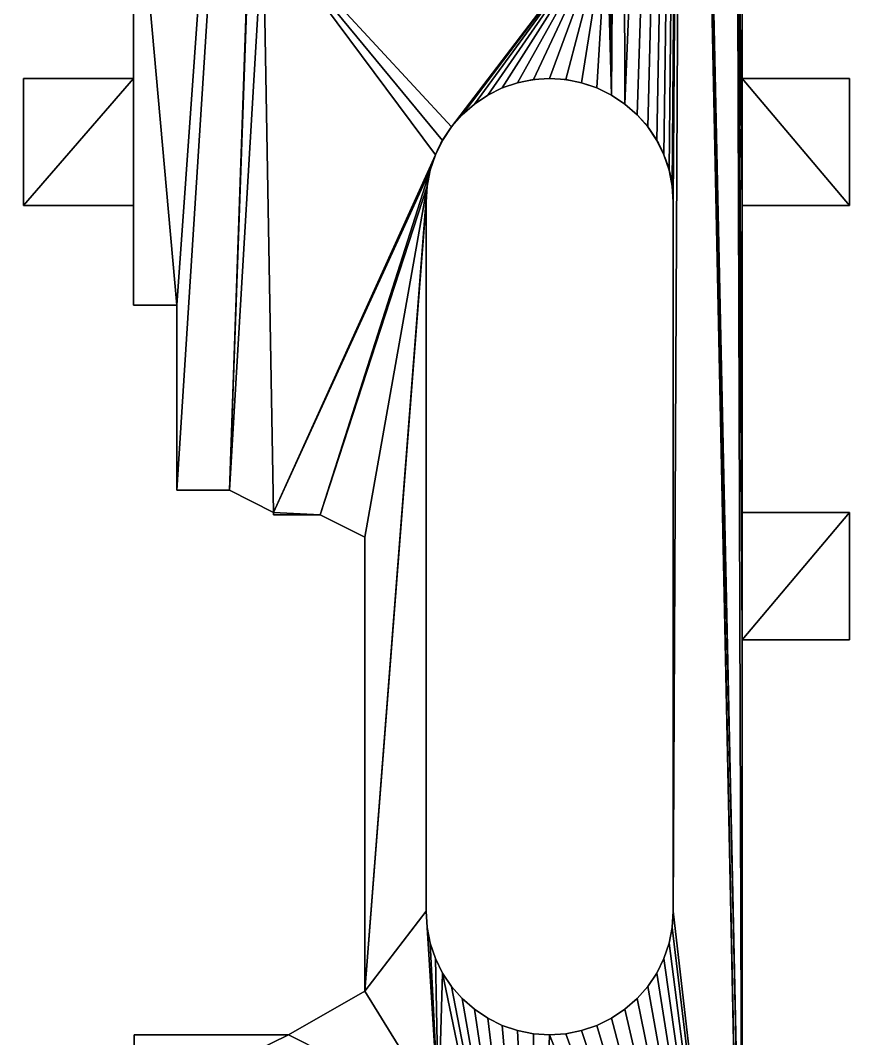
# Model space of a CAD drawing. Extents: x -27 to 98, y -13 to 272.
# Drawn here: x -27.4 to 49.7, y 35.1 to 129.8 of the extents above; entities that cross this region are included whole.
import ezdxf

# ---------------------------------------------------------------- set-up
doc = ezdxf.new("R2010")
doc.units = 0
doc.layers.get('0').update_dxf_attribs({"color": 13, "linetype": 'CONTINUOUS'})

# ---------------------------------------------------------------- blocks, each defined once
blk = doc.blocks.new('GROUP_8')
for p, q in [((10.51, 158.204, 0.004), (10.51, 134.258, 0.004)), ((10.51, 158.204, 7.484), (10.51, 134.258, 7.484)), ((67.15, 158.204, 0.004), (67.15, 134.258, 0.004)), ((67.15, 158.204, 7.484), (67.15, 134.258, 7.484)), ((0.292, 134.258, 0.004), (0.292, 122.449, 0.004)), ((0.292, 134.258, 0.004), (10.51, 134.258, 0.004)), ((0.292, 134.258, 0.004), (0.292, 134.258, 7.484)), ((0.292, 134.258, 7.484), (10.51, 134.258, 7.484)), ((0.292, 134.258, 7.484), (0.292, 122.449, 7.484)), ((10.51, 134.258, 0.004), (10.51, 134.258, 7.484)), ((46.256, 133.866, 0.004), (46.256, 133.866, 7.484)), ((47.731, 134.159, 0.004), (47.731, 134.159, 7.484)), ((49.232, 134.258, 0.004), (49.232, 134.258, 7.484)), ((50.733, 134.159, 0.004), (50.733, 134.159, 7.484)), ((52.208, 133.866, 0.004), (52.208, 133.866, 7.484)), ((67.15, 134.258, 0.004), (77.136, 134.258, 0.004)), ((67.15, 134.258, 0.004), (67.15, 134.258, 7.484)), ((67.15, 134.258, 7.484), (77.136, 134.258, 7.484)), ((77.136, 134.258, 0.004), (77.136, 122.449, 0.004)), ((77.136, 134.258, 0.004), (77.136, 134.258, 7.484)), ((77.136, 134.258, 7.484), (77.136, 122.449, 7.484)), ((43.482, 132.717, 0.004), (43.482, 132.717, 7.484)), ((44.831, 133.382, 0.004), (44.831, 133.382, 7.484)), ((53.633, 133.382, 0.004), (53.633, 133.382, 7.484)), ((54.982, 132.717, 0.004), (54.982, 132.717, 7.484)), ((42.231, 131.881, 0.004), (42.231, 131.881, 7.484)), ((56.233, 131.881, 0.004), (56.233, 131.881, 7.484)), ((41.1, 130.89, 0.004), (41.1, 130.89, 7.484)), ((57.364, 130.89, 0.004), (57.364, 130.89, 7.484)), ((40.108, 129.759, 0.004), (40.108, 129.759, 7.484)), ((58.356, 129.759, 0.004), (58.356, 129.759, 7.484)), ((39.273, 128.508, 0.004), (39.273, 128.508, 7.484)), ((59.191, 128.508, 0.004), (59.191, 128.508, 7.484)), ((38.607, 127.159, 0.004), (38.607, 127.159, 7.484)), ((59.857, 127.159, 0.004), (59.857, 127.159, 7.484)), ((38.124, 125.734, 0.004), (38.124, 125.734, 7.484)), ((60.34, 125.734, 0.004), (60.34, 125.734, 7.484)), ((37.83, 124.259, 0.004), (37.83, 124.259, 7.484)), ((60.634, 124.259, 0.004), (60.634, 124.259, 7.484)), ((0.292, 122.449, 0.004), (10.51, 122.449, 0.004)), ((0.292, 122.449, 0.004), (0.292, 122.449, 7.484)), ((0.292, 122.449, 7.484), (10.51, 122.449, 7.484)), ((10.51, 122.449, 0.004), (10.51, 113.172, 0.004)), ((10.51, 122.449, 0.004), (10.51, 122.449, 7.484)), ((10.51, 122.449, 7.484), (10.51, 113.172, 7.484)), ((37.732, 122.758, 0.004), (37.732, 56.812, 0.004)), ((37.732, 122.758, 0.004), (37.732, 122.758, 7.484)), ((37.732, 122.758, 7.484), (37.732, 56.812, 7.484)), ((60.732, 56.812, 0.004), (60.732, 122.758, 0.004)), ((60.732, 122.758, 0.004), (60.732, 122.758, 7.484)), ((60.732, 56.812, 7.484), (60.732, 122.758, 7.484)), ((77.136, 122.449, 0.004), (67.15, 122.449, 0.004)), ((67.15, 122.449, 0.004), (67.15, 93.907, 0.004)), ((67.15, 122.449, 0.004), (67.15, 122.449, 7.484)), ((67.15, 122.449, 7.484), (67.15, 93.907, 7.484)), ((77.136, 122.449, 7.484), (67.15, 122.449, 7.484)), ((77.136, 122.449, 0.004), (77.136, 122.449, 7.484)), ((14.565, 113.172, 0.004), (10.51, 113.172, 0.004)), ((10.51, 113.172, 0.004), (10.51, 113.172, 7.484)), ((14.565, 113.172, 7.484), (10.51, 113.172, 7.484)), ((14.565, 95.964, 0.004), (14.565, 113.172, 0.004)), ((14.565, 113.172, 0.004), (14.565, 113.172, 7.484)), ((14.565, 95.964, 7.484), (14.565, 113.172, 7.484)), ((19.442, 95.964, 0.004), (14.565, 95.964, 0.004)), ((14.565, 95.964, 0.004), (14.565, 95.964, 7.484)), ((19.442, 95.964, 7.484), (14.565, 95.964, 7.484)), ((23.552, 93.909, 0.004), (19.442, 95.964, 0.004)), ((19.442, 95.964, 0.004), (19.442, 95.964, 7.484)), ((23.552, 93.909, 7.484), (19.442, 95.964, 7.484)), ((23.552, 93.686, 0.004), (23.552, 93.909, 0.004)), ((23.552, 93.909, 0.004), (23.552, 93.909, 7.484)), ((23.552, 93.686, 7.484), (23.552, 93.909, 7.484)), ((67.15, 93.907, 0.004), (77.136, 93.907, 0.004)), ((67.15, 93.907, 0.004), (67.15, 93.907, 7.484)), ((67.15, 93.907, 7.484), (77.136, 93.907, 7.484)), ((77.136, 93.907, 0.004), (77.136, 82.056, 0.004)), ((77.136, 93.907, 0.004), (77.136, 93.907, 7.484)), ((77.136, 93.907, 7.484), (77.136, 82.056, 7.484)), ((27.899, 93.686, 0.004), (23.552, 93.686, 0.004)), ((23.552, 93.686, 0.004), (23.552, 93.686, 7.484)), ((27.899, 93.686, 7.484), (23.552, 93.686, 7.484)), ((32.052, 91.609, 0.004), (27.899, 93.686, 0.004)), ((27.899, 93.686, 0.004), (27.899, 93.686, 7.484)), ((32.052, 91.609, 7.484), (27.899, 93.686, 7.484)), ((32.052, 49.369, 0.004), (32.052, 91.609, 0.004)), ((32.052, 91.609, 0.004), (32.052, 91.609, 7.484)), ((32.052, 49.369, 7.484), (32.052, 91.609, 7.484)), ((77.136, 82.056, 0.004), (67.15, 82.056, 0.004)), ((67.15, 82.056, 0.004), (67.15, 18.132, 0.004)), ((67.15, 82.056, 0.004), (67.15, 82.056, 7.484)), ((67.15, 82.056, 7.484), (67.15, 18.132, 7.484)), ((77.136, 82.056, 7.484), (67.15, 82.056, 7.484)), ((77.136, 82.056, 0.004), (77.136, 82.056, 7.484)), ((37.732, 56.812, 0.004), (37.732, 56.812, 7.484)), ((60.732, 56.812, 0.004), (60.732, 56.812, 7.484)), ((37.83, 55.311, 0.004), (37.83, 55.311, 7.484)), ((60.634, 55.311, 0.004), (60.634, 55.311, 7.484)), ((38.124, 53.835, 0.004), (38.124, 53.835, 7.484)), ((60.34, 53.835, 0.004), (60.34, 53.835, 7.484)), ((38.607, 52.411, 0.004), (38.607, 52.411, 7.484)), ((59.857, 52.411, 0.004), (59.857, 52.411, 7.484)), ((39.273, 51.062, 0.004), (39.273, 51.062, 7.484)), ((59.191, 51.062, 0.004), (59.191, 51.062, 7.484)), ((24.952, 45.312, 0.004), (32.052, 49.369, 0.004)), ((24.952, 45.312, 7.484), (32.052, 49.369, 7.484)), ((32.052, 49.369, 0.004), (32.052, 49.369, 7.484)), ((40.108, 49.811, 0.004), (40.108, 49.811, 7.484)), ((58.356, 49.811, 0.004), (58.356, 49.811, 7.484)), ((41.1, 48.68, 0.004), (41.1, 48.68, 7.484)), ((57.364, 48.68, 0.004), (57.364, 48.68, 7.484)), ((42.231, 47.688, 0.004), (42.231, 47.688, 7.484)), ((56.233, 47.688, 0.004), (56.233, 47.688, 7.484)), ((43.482, 46.853, 0.004), (43.482, 46.853, 7.484)), ((54.982, 46.853, 0.004), (54.982, 46.853, 7.484)), ((44.831, 46.187, 0.004), (44.831, 46.187, 7.484)), ((46.256, 45.704, 0.004), (46.256, 45.704, 7.484)), ((52.208, 45.704, 0.004), (52.208, 45.704, 7.484)), ((53.633, 46.187, 0.004), (53.633, 46.187, 7.484)), ((10.57, 38.291, 0.004), (10.57, 45.312, 0.004)), ((10.57, 45.312, 0.004), (24.952, 45.312, 0.004)), ((10.57, 45.312, 0.004), (10.57, 45.312, 7.484)), ((10.57, 45.312, 7.484), (24.952, 45.312, 7.484)), ((10.57, 38.291, 7.484), (10.57, 45.312, 7.484)), ((24.952, 45.312, 0.004), (24.952, 45.312, 7.484)), ((47.731, 45.41, 0.004), (47.731, 45.41, 7.484)), ((49.232, 45.312, 0.004), (49.232, 45.312, 7.484)), ((50.733, 45.41, 0.004), (50.733, 45.41, 7.484))]:
    blk.add_line(p, q)
for points in [[(37.732, 122.758, 7.484), (37.83, 124.259, 7.484), (38.124, 125.734, 7.484), (38.607, 127.159, 7.484), (39.273, 128.508, 7.484), (40.108, 129.759, 7.484), (41.1, 130.89, 7.484), (42.231, 131.881, 7.484), (43.482, 132.717, 7.484), (44.831, 133.382, 7.484), (46.256, 133.866, 7.484), (47.731, 134.159, 7.484), (49.232, 134.258, 7.484), (50.733, 134.159, 7.484), (52.208, 133.866, 7.484), (53.633, 133.382, 7.484), (54.982, 132.717, 7.484), (56.233, 131.881, 7.484), (57.364, 130.89, 7.484), (58.356, 129.759, 7.484), (59.191, 128.508, 7.484), (59.857, 127.159, 7.484), (60.34, 125.734, 7.484), (60.634, 124.259, 7.484), (60.732, 122.758, 7.484)], [(37.732, 56.812, 0.004), (37.83, 55.311, 0.004), (38.124, 53.835, 0.004), (38.607, 52.411, 0.004), (39.273, 51.062, 0.004), (40.108, 49.811, 0.004), (41.1, 48.68, 0.004), (42.231, 47.688, 0.004), (43.482, 46.853, 0.004), (44.831, 46.187, 0.004), (46.256, 45.704, 0.004), (47.731, 45.41, 0.004), (49.232, 45.312, 0.004), (50.733, 45.41, 0.004), (52.208, 45.704, 0.004), (53.633, 46.187, 0.004), (54.982, 46.853, 0.004), (56.233, 47.688, 0.004), (57.364, 48.68, 0.004), (58.356, 49.811, 0.004), (59.191, 51.062, 0.004), (59.857, 52.411, 0.004), (60.34, 53.835, 0.004), (60.634, 55.311, 0.004), (60.732, 56.812, 0.004)], [(37.732, 56.812, 7.484), (37.83, 55.311, 7.484), (38.124, 53.835, 7.484), (38.607, 52.411, 7.484), (39.273, 51.062, 7.484), (40.108, 49.811, 7.484), (41.1, 48.68, 7.484), (42.231, 47.688, 7.484), (43.482, 46.853, 7.484), (44.831, 46.187, 7.484), (46.256, 45.704, 7.484), (47.731, 45.41, 7.484), (49.232, 45.312, 7.484), (50.733, 45.41, 7.484), (52.208, 45.704, 7.484), (53.633, 46.187, 7.484), (54.982, 46.853, 7.484), (56.233, 47.688, 7.484), (57.364, 48.68, 7.484), (58.356, 49.811, 7.484), (59.191, 51.062, 7.484), (59.857, 52.411, 7.484), (60.34, 53.835, 7.484), (60.634, 55.311, 7.484), (60.732, 56.812, 7.484)]]:
    blk.add_polyline3d(points)
at = {"extrusion": (-1.01627e-08, 6.53132e-08, -1)}
blk.add_arc((-49.232, 122.758, -0.004), 11.5, 0, 180, dxfattribs=at)
mesh = blk.add_polyface()
corners = [(54.982, 132.717, 0.004), (55.93, 264.472, 0.004), (56.233, 131.881, 0.004), (55.93, 268.472, 0.004), (61.73, 264.472, 0.004), (57.364, 130.89, 0.004), (58.356, 129.759, 0.004), (59.191, 128.508, 0.004), (59.857, 127.159, 0.004), (60.34, 125.734, 0.004), (60.634, 124.259, 0.004), (60.732, 122.758, 0.004), (60.732, 56.812, 0.004), (77.136, 93.907, 0.004), (67.15, 82.056, 0.004), (67.15, 93.907, 0.004), (77.136, 82.056, 0.004), (77.136, 18.132, 0.004), (67.265, 6.416, 0.004), (67.15, 18.132, 0.004), (77.136, 6.416, 0.004), (48.028, 8.814, 0.004), (45.566, 0, 0.004), (45.566, 4.544, 0.004), (67.265, 0.122, 0.004), (49.232, 45.312, 0.004), (50.733, 45.41, 0.004), (52.208, 45.704, 0.004), (53.633, 46.187, 0.004), (54.982, 46.853, 0.004), (56.233, 47.688, 0.004), (57.364, 48.68, 0.004), (58.356, 49.811, 0.004), (59.191, 51.062, 0.004), (59.857, 52.411, 0.004), (60.34, 53.835, 0.004), (60.634, 55.311, 0.004), (66.636, 170.037, 0.004), (66.616, 194.116, 0.005), (67.15, 122.449, 0.004), (27.899, 93.686, 0.004), (23.552, 93.686, 0.004), (23.552, 93.909, 0.004), (41.88, 263.447, 0.001), (25.26, 263.375, 0.004), (41.88, 268.472, 0), (10.57, 18.131, 0.004), (0.546, 6.415, 0.004), (0.546, 18.131, 0.004), (10.57, 6.415, 0.004), (10.51, 134.258, 0.004), (0.292, 122.449, 0.004), (0.292, 134.258, 0.004), (10.51, 122.449, 0.004), (10.51, 158.204, 0.004), (10.51, 113.172, 0.004), (14.565, 113.172, 0.004), (9.996, 170.037, 0.004), (0.292, 158.204, 0.004), (0.292, 170.037, 0.004), (9.988, 206.011, 0.004), (0, 194.091, 0.004), (0, 206.011, 0.004), (9.988, 194.091, 0.004), (9.988, 237.183, 0.004), (0, 225.347, 0.004), (0, 237.183, 0.004), (9.988, 225.347, 0.004), (9.988, 272.935, 0.004), (0, 261.127, 0.004), (0, 272.935, 0.004), (9.988, 261.127, 0.004), (24.952, 45.312, 0.004), (10.57, 38.291, 0.004), (10.57, 45.312, 0.004), (38.884, 38.291, 0.004), (32.052, 49.369, 0.004), (37.732, 56.812, 0.004), (37.83, 55.311, 0.004), (38.124, 53.835, 0.004), (38.607, 52.411, 0.004), (39.273, 51.062, 0.004), (38.884, 31.285, 0.004), (10.57, 31.285, 0.004), (10.57, 0.122, 0.004), (30.068, 8.814, 0.004), (40.108, 49.811, 0.004), (41.1, 48.68, 0.004), (42.231, 47.688, 0.004), (43.482, 46.853, 0.004), (44.831, 46.187, 0.004), (46.256, 45.704, 0.004), (47.731, 45.41, 0.004), (22.594, 148.709, 0.004), (19.442, 95.964, 0.004), (38.607, 127.159, 0.004), (39.273, 128.508, 0.004), (40.108, 129.759, 0.004), (54.536, 148.709, 0.004), (38.124, 125.734, 0.004), (37.83, 124.259, 0.004), (32.052, 91.609, 0.004), (37.732, 122.758, 0.004), (41.1, 130.89, 0.004), (42.231, 131.881, 0.004), (43.482, 132.717, 0.004), (44.831, 133.382, 0.004), (46.256, 133.866, 0.004), (47.731, 134.159, 0.004), (49.232, 134.258, 0.004), (50.733, 134.159, 0.004), (52.208, 133.866, 0.004), (53.633, 133.382, 0.004), (54.544, 185.199, 0.005), (22.601, 185.187, 0.004), (25.27, 228.189, 0.004), (38.157, 210.551, 0.004), (37.543, 213.646, 0.003), (39.921, 207.911, 0.004), (42.561, 206.147, 0.004), (45.66, 205.543, 0.004), (48.776, 206.159, 0.004), (51.404, 207.92, 0.004), (53.155, 210.56, 0.004), (53.764, 213.658, 0.004), (38.164, 216.757, 0.004), (50.158, 235.429, 0.004), (39.923, 219.389, 0.004), (42.558, 221.141, 0.004), (45.654, 221.766, 0.003), (48.759, 221.148, 0.003), (51.399, 219.384, 0.003), (50.18, 263.483), (76.624, 272.935, 0.004), (66.628, 261.127, 0.004), (66.628, 272.935, 0.004), (76.624, 261.127, 0.004), (66.628, 282.263, 0.004), (9.988, 282.263, 0.004), (14.565, 95.964, 0.004), (47.68, 268.472, 0), (47.68, 263.472, 0), (53.158, 216.756, 0.003), (61.73, 268.472, 0.004), (66.628, 215.623, 0.004), (66.628, 225.335, 0.004), (76.624, 215.623, 0.004), (76.624, 225.335, 0.004), (67.15, 158.204, 0.004), (77.136, 170.037, 0.004), (77.136, 158.204, 0.004), (67.15, 134.258, 0.004), (77.136, 122.449, 0.004), (77.136, 134.258, 0.004), (66.628, 205.971, 0.005), (76.624, 194.099, 0.005), (76.624, 205.971, 0.005), (32.965, 0, 0.004), (32.965, 4.544, 0.004)]
mesh.append_faces([[corners[k] for k in face] for face in [(14, 13, 16), (18, 17, 20), (21, 22, 23), (46, 47, 48), (50, 51, 52), (57, 58, 59), (60, 61, 62), (64, 65, 66), (68, 69, 70), (72, 73, 74), (82, 46, 83), (134, 133, 136), (137, 68, 138), (146, 145, 147), (148, 149, 150), (152, 151, 153), (155, 154, 156), (157, 85, 158)]], dxfattribs={"vtx0": -1})
mesh.append_faces([[corners[k] for k in face] for face in [(0, 1, 2), (1, 0, 3), (2, 4, 5), (5, 4, 6), (6, 4, 7), (7, 4, 8), (8, 4, 9), (9, 4, 10), (10, 4, 11), (11, 4, 12), (13, 14, 15), (17, 18, 19), (22, 21, 24), (37, 4, 38), (19, 37, 14), (15, 37, 39), (24, 19, 18), (47, 46, 49), (51, 50, 53), (53, 54, 55), (55, 54, 56), (58, 57, 54), (61, 60, 63), (63, 60, 57), (65, 64, 67), (69, 68, 71), (73, 72, 75), (49, 82, 84), (85, 82, 21), (95, 93, 96), (96, 93, 97), (40, 100, 101), (101, 100, 76), (97, 98, 103), (103, 98, 104), (104, 98, 105), (105, 98, 106), (106, 98, 107), (107, 98, 108), (108, 98, 109), (109, 98, 110), (110, 98, 111), (111, 98, 112), (112, 98, 0), (114, 115, 113), (115, 114, 44), (116, 115, 117), (125, 126, 127), (127, 126, 128), (128, 126, 129), (129, 126, 130), (130, 126, 131), (133, 134, 135), (71, 44, 64), (67, 44, 60), (56, 44, 139), (139, 44, 94), (45, 137, 140), (140, 137, 141), (141, 137, 132), (131, 3, 142), (142, 3, 124), (3, 137, 143), (143, 137, 4), (144, 145, 146), (145, 135, 134), (39, 151, 152), (151, 39, 148), (38, 154, 155), (154, 38, 144)]], dxfattribs={"vtx0": -1, "vtx1": -1})
mesh.append_faces([[corners[k] for k in face] for face in [(24, 21, 25), (24, 12, 4), (24, 4, 19), (19, 4, 37), (14, 37, 15), (75, 76, 77), (46, 82, 49), (84, 82, 85), (21, 75, 81), (42, 93, 95), (42, 99, 40), (113, 115, 116), (68, 137, 71), (71, 137, 44), (64, 44, 67), (60, 44, 57), (57, 44, 54), (54, 44, 56), (94, 44, 114), (44, 137, 45), (132, 137, 3), (132, 3, 131), (124, 3, 113), (113, 3, 0), (4, 137, 38), (38, 137, 144), (144, 137, 145), (37, 148, 39)]], dxfattribs={"vtx0": -1, "vtx1": -1, "vtx2": -1})
mesh.append_faces([[corners[k] for k in face] for face in [(2, 1, 4), (24, 25, 26), (24, 26, 27), (24, 27, 28), (24, 28, 29), (24, 29, 30), (24, 30, 31), (24, 31, 32), (24, 32, 33), (24, 33, 34), (24, 34, 35), (24, 35, 36), (24, 36, 12), (53, 50, 54), (75, 72, 76), (75, 77, 78), (75, 78, 79), (75, 79, 80), (75, 80, 81), (21, 82, 75), (21, 81, 86), (21, 86, 87), (21, 87, 88), (21, 88, 89), (21, 89, 90), (21, 90, 91), (21, 91, 92), (21, 92, 25), (93, 42, 94), (97, 93, 98), (42, 95, 99), (40, 99, 100), (76, 100, 102), (76, 102, 77), (0, 98, 113), (113, 116, 118), (113, 118, 119), (113, 119, 120), (113, 120, 121), (113, 121, 122), (113, 122, 123), (113, 123, 124), (115, 125, 117), (125, 115, 126), (131, 126, 132), (94, 114, 93), (145, 137, 135), (148, 37, 149), (85, 157, 84)]], dxfattribs={"vtx0": -1, "vtx2": -1})
mesh.append_faces([[corners[k] for k in face] for face in [(43, 44, 45)]], dxfattribs={"vtx1": -1})
mesh.append_faces([[corners[k] for k in face] for face in [(40, 41, 42)]], dxfattribs={"vtx2": -1})
mesh = blk.add_polyface()
corners = [(41.88, 263.447, 7.481), (41.88, 268.472, 7.48), (25.26, 263.375, 7.484), (50.18, 263.483, 7.48), (47.68, 268.472, 7.48), (47.68, 263.472, 7.48), (25.27, 228.189, 7.484), (38.164, 216.757, 7.484), (50.158, 235.429, 7.484), (37.543, 213.646, 7.483), (39.923, 219.389, 7.484), (42.558, 221.141, 7.484), (45.654, 221.766, 7.483), (48.759, 221.148, 7.483), (51.399, 219.384, 7.483), (22.601, 185.187, 7.484), (54.544, 185.199, 7.485), (38.157, 210.551, 7.484), (39.921, 207.911, 7.484), (42.561, 206.147, 7.484), (45.66, 205.543, 7.484), (48.776, 206.159, 7.484), (51.404, 207.92, 7.484), (53.155, 210.56, 7.484), (53.764, 213.658, 7.484), (23.552, 93.909, 7.484), (22.594, 148.709, 7.484), (19.442, 95.964, 7.484), (38.607, 127.159, 7.484), (39.273, 128.508, 7.484), (40.108, 129.759, 7.484), (54.536, 148.709, 7.484), (38.124, 125.734, 7.484), (27.899, 93.686, 7.484), (37.83, 124.259, 7.484), (32.052, 91.609, 7.484), (32.052, 49.369, 7.484), (37.732, 122.758, 7.484), (37.732, 56.812, 7.484), (41.1, 130.89, 7.484), (42.231, 131.881, 7.484), (43.482, 132.717, 7.484), (44.831, 133.382, 7.484), (46.256, 133.866, 7.484), (47.731, 134.159, 7.484), (49.232, 134.258, 7.484), (50.733, 134.159, 7.484), (52.208, 133.866, 7.484), (53.633, 133.382, 7.484), (54.982, 132.717, 7.484), (67.265, 0.122, 7.484), (45.566, 4.544, 7.484), (45.566, 0, 7.484), (48.028, 8.814, 7.484), (49.232, 45.312, 7.484), (50.733, 45.41, 7.484), (52.208, 45.704, 7.484), (53.633, 46.187, 7.484), (54.982, 46.853, 7.484), (56.233, 47.688, 7.484), (57.364, 48.68, 7.484), (58.356, 49.811, 7.484), (59.191, 51.062, 7.484), (59.857, 52.411, 7.484), (60.34, 53.835, 7.484), (60.634, 55.311, 7.484), (60.732, 56.812, 7.484), (61.73, 264.472, 7.48), (61.73, 268.472, 7.48), (67.15, 18.132, 7.484), (66.636, 170.037, 7.484), (66.616, 194.116, 7.485), (67.15, 82.056, 7.484), (67.15, 93.907, 7.484), (67.15, 122.449, 7.484), (67.265, 6.416, 7.484), (77.136, 18.132, 7.484), (77.136, 6.416, 7.484), (77.136, 93.907, 7.484), (77.136, 82.056, 7.484), (77.136, 122.449, 7.484), (67.15, 134.258, 7.484), (77.136, 134.258, 7.484), (67.15, 158.204, 7.484), (77.136, 170.037, 7.484), (77.136, 158.204, 7.484), (76.624, 194.099, 7.485), (66.628, 205.971, 7.485), (76.624, 205.971, 7.485), (76.624, 215.623, 7.484), (66.628, 225.335, 7.484), (66.628, 215.623, 7.484), (76.624, 225.335, 7.484), (76.624, 261.127, 7.484), (66.628, 272.935, 7.484), (66.628, 261.127, 7.484), (76.624, 272.935, 7.484), (9.988, 194.091, 7.484), (0, 206.011, 7.484), (0, 194.091, 7.484), (9.988, 206.011, 7.484), (9.996, 170.037, 7.484), (9.988, 225.347, 7.484), (9.988, 237.183, 7.484), (9.988, 261.127, 7.484), (9.988, 272.935, 7.484), (9.988, 282.263, 7.484), (66.628, 282.263, 7.484), (10.51, 158.204, 7.484), (14.565, 113.172, 7.484), (14.565, 95.964, 7.484), (55.93, 268.472, 7.48), (53.158, 216.756, 7.483), (55.93, 264.472, 7.48), (56.233, 131.881, 7.484), (57.364, 130.89, 7.484), (58.356, 129.759, 7.484), (59.191, 128.508, 7.484), (59.857, 127.159, 7.484), (60.34, 125.734, 7.484), (60.634, 124.259, 7.484), (60.732, 122.758, 7.484), (10.57, 18.131, 7.484), (38.884, 31.286, 7.484), (10.57, 31.286, 7.484), (10.57, 6.416, 7.484), (10.57, 0.122, 7.484), (30.068, 8.814, 7.484), (38.884, 38.291, 7.484), (39.273, 51.062, 7.484), (40.108, 49.811, 7.484), (41.1, 48.68, 7.484), (42.231, 47.688, 7.484), (43.482, 46.853, 7.484), (44.831, 46.187, 7.484), (46.256, 45.704, 7.484), (47.731, 45.41, 7.484), (10.57, 38.291, 7.484), (24.952, 45.312, 7.484), (10.57, 45.312, 7.484), (37.83, 55.311, 7.484), (38.124, 53.835, 7.484), (38.607, 52.411, 7.484), (0.292, 158.204, 7.484), (0.292, 170.037, 7.484), (0.292, 122.449, 7.484), (10.51, 134.258, 7.484), (0.292, 134.258, 7.484), (10.51, 122.449, 7.484), (10.51, 113.172, 7.484), (0.546, 6.416, 7.484), (0.546, 18.131, 7.484), (23.552, 93.686, 7.484), (32.965, 0, 7.484), (32.965, 4.544, 7.484), (0, 272.935, 7.484), (0, 261.127, 7.484), (0, 237.183, 7.484), (0, 225.347, 7.484)]
mesh.append_faces([[corners[k] for k in face] for face in [(3, 4, 5), (50, 51, 52), (76, 75, 77), (78, 72, 79), (81, 80, 82), (84, 83, 85), (87, 86, 88), (90, 89, 92), (94, 93, 96), (97, 98, 99), (122, 123, 124), (137, 138, 139), (143, 101, 144), (145, 146, 147), (150, 122, 151), (33, 25, 152), (127, 153, 154), (104, 155, 156), (102, 157, 158)]], dxfattribs={"vtx0": -1})
mesh.append_faces([[corners[k] for k in face] for face in [(6, 7, 8), (7, 6, 9), (8, 14, 3), (17, 16, 18), (18, 16, 19), (19, 16, 20), (20, 16, 21), (21, 16, 22), (22, 16, 23), (23, 16, 24), (25, 26, 27), (26, 30, 31), (28, 25, 32), (32, 33, 34), (34, 36, 37), (37, 36, 38), (31, 49, 16), (51, 50, 53), (54, 50, 55), (55, 50, 56), (56, 50, 57), (57, 50, 58), (58, 50, 59), (59, 50, 60), (60, 50, 61), (61, 50, 62), (62, 50, 63), (63, 50, 64), (64, 50, 65), (65, 50, 66), (67, 50, 68), (80, 81, 74), (70, 83, 84), (83, 74, 81), (86, 87, 71), (89, 90, 91), (93, 94, 95), (98, 97, 100), (100, 101, 102), (103, 101, 104), (105, 101, 106), (106, 2, 107), (15, 27, 26), (111, 49, 113), (91, 71, 87), (107, 95, 94), (114, 113, 49), (113, 114, 67), (123, 53, 128), (129, 53, 130), (130, 53, 131), (131, 53, 132), (132, 53, 133), (133, 53, 134), (134, 53, 135), (135, 53, 136), (136, 53, 54), (138, 128, 36), (38, 128, 140), (140, 128, 141), (141, 128, 142), (142, 128, 129), (146, 149, 108), (153, 127, 126), (155, 104, 105), (157, 102, 103)]], dxfattribs={"vtx0": -1, "vtx1": -1})
mesh.append_faces([[corners[k] for k in face] for face in [(6, 16, 17), (26, 25, 28), (32, 25, 33), (53, 50, 54), (66, 50, 67), (68, 50, 69), (68, 69, 70), (70, 72, 73), (83, 70, 74), (102, 101, 103), (104, 101, 105), (106, 101, 2), (2, 101, 108), (2, 108, 109), (2, 27, 15), (107, 2, 1), (107, 4, 3), (107, 3, 111), (111, 3, 14), (111, 24, 16), (111, 16, 49), (107, 68, 71), (107, 71, 91), (107, 91, 90), (123, 122, 125), (123, 126, 127), (128, 53, 129), (36, 128, 38)]], dxfattribs={"vtx0": -1, "vtx1": -1, "vtx2": -1})
mesh.append_faces([[corners[k] for k in face] for face in [(8, 7, 10), (8, 10, 11), (8, 11, 12), (8, 12, 13), (8, 13, 14), (15, 6, 2), (6, 15, 16), (6, 17, 9), (26, 28, 29), (26, 29, 30), (34, 33, 35), (34, 35, 36), (31, 30, 39), (31, 39, 40), (31, 40, 41), (31, 41, 42), (31, 42, 43), (31, 43, 44), (31, 44, 45), (31, 45, 46), (31, 46, 47), (31, 47, 48), (31, 48, 49), (68, 70, 71), (70, 69, 72), (70, 73, 74), (69, 50, 75), (75, 76, 69), (72, 78, 73), (100, 97, 101), (2, 109, 110), (2, 110, 27), (107, 1, 4), (111, 14, 112), (111, 112, 24), (107, 111, 68), (107, 90, 95), (67, 114, 115), (67, 115, 116), (67, 116, 117), (67, 117, 118), (67, 118, 119), (67, 119, 120), (67, 120, 121), (67, 121, 66), (123, 125, 126), (123, 127, 53), (138, 137, 128), (101, 143, 108), (146, 145, 148), (146, 148, 149), (108, 149, 109), (122, 150, 125)]], dxfattribs={"vtx0": -1, "vtx2": -1})
mesh.append_faces([[corners[k] for k in face] for face in [(0, 1, 2)]], dxfattribs={"vtx1": -1})
mesh = blk.add_polyface()
corners = [(10.51, 134.258, 7.484), (10.51, 158.204, 0.004), (10.51, 134.258, 0.004), (10.51, 158.204, 7.484)]
mesh.append_faces([[corners[k] for k in face] for face in [(0, 1, 2), (1, 0, 3)]], dxfattribs={"vtx0": -1})
mesh = blk.add_polyface()
corners = [(67.15, 158.204, 0.004), (67.15, 134.258, 7.484), (67.15, 134.258, 0.004), (67.15, 158.204, 7.484)]
mesh.append_faces([[corners[k] for k in face] for face in [(0, 1, 2), (1, 0, 3)]], dxfattribs={"vtx0": -1})
mesh = blk.add_polyface()
corners = [(0.292, 134.258, 0.004), (10.51, 134.258, 7.484), (10.51, 134.258, 0.004), (0.292, 134.258, 7.484)]
mesh.append_faces([[corners[k] for k in face] for face in [(0, 1, 2), (1, 0, 3)]], dxfattribs={"vtx0": -1})
mesh = blk.add_polyface()
corners = [(0.292, 122.449, 7.484), (0.292, 134.258, 0.004), (0.292, 122.449, 0.004), (0.292, 134.258, 7.484)]
mesh.append_faces([[corners[k] for k in face] for face in [(0, 1, 2), (1, 0, 3)]], dxfattribs={"vtx0": -1})
mesh = blk.add_polyface()
corners = [(46.256, 133.866, 0.004), (44.831, 133.382, 7.484), (44.831, 133.382, 0.004), (46.256, 133.866, 7.484)]
mesh.append_faces([[corners[k] for k in face] for face in [(0, 1, 2), (1, 0, 3)]], dxfattribs={"vtx0": -1})
mesh = blk.add_polyface()
corners = [(47.731, 134.159, 0.004), (46.256, 133.866, 7.484), (46.256, 133.866, 0.004), (47.731, 134.159, 7.484)]
mesh.append_faces([[corners[k] for k in face] for face in [(0, 1, 2), (1, 0, 3)]], dxfattribs={"vtx0": -1})
mesh = blk.add_polyface()
corners = [(49.232, 134.258, 7.484), (47.731, 134.159, 0.004), (49.232, 134.258, 0.004), (47.731, 134.159, 7.484)]
mesh.append_faces([[corners[k] for k in face] for face in [(0, 1, 2), (1, 0, 3)]], dxfattribs={"vtx0": -1})
mesh = blk.add_polyface()
corners = [(50.733, 134.159, 7.484), (49.232, 134.258, 0.004), (50.733, 134.159, 0.004), (49.232, 134.258, 7.484)]
mesh.append_faces([[corners[k] for k in face] for face in [(0, 1, 2), (1, 0, 3)]], dxfattribs={"vtx0": -1})
mesh = blk.add_polyface()
corners = [(52.208, 133.866, 7.484), (50.733, 134.159, 0.004), (52.208, 133.866, 0.004), (50.733, 134.159, 7.484)]
mesh.append_faces([[corners[k] for k in face] for face in [(0, 1, 2), (1, 0, 3)]], dxfattribs={"vtx0": -1})
mesh = blk.add_polyface()
corners = [(53.633, 133.382, 7.484), (52.208, 133.866, 0.004), (53.633, 133.382, 0.004), (52.208, 133.866, 7.484)]
mesh.append_faces([[corners[k] for k in face] for face in [(0, 1, 2), (1, 0, 3)]], dxfattribs={"vtx0": -1})
mesh = blk.add_polyface()
corners = [(67.15, 134.258, 7.484), (77.136, 134.258, 0.004), (67.15, 134.258, 0.004), (77.136, 134.258, 7.484)]
mesh.append_faces([[corners[k] for k in face] for face in [(0, 1, 2), (1, 0, 3)]], dxfattribs={"vtx0": -1})
mesh = blk.add_polyface()
corners = [(77.136, 134.258, 0.004), (77.136, 122.449, 7.484), (77.136, 122.449, 0.004), (77.136, 134.258, 7.484)]
mesh.append_faces([[corners[k] for k in face] for face in [(0, 1, 2), (1, 0, 3)]], dxfattribs={"vtx0": -1})
mesh = blk.add_polyface()
corners = [(43.482, 132.717, 0.004), (42.231, 131.881, 7.484), (42.231, 131.881, 0.004), (43.482, 132.717, 7.484)]
mesh.append_faces([[corners[k] for k in face] for face in [(0, 1, 2), (1, 0, 3)]], dxfattribs={"vtx0": -1})
mesh = blk.add_polyface()
corners = [(44.831, 133.382, 0.004), (43.482, 132.717, 7.484), (43.482, 132.717, 0.004), (44.831, 133.382, 7.484)]
mesh.append_faces([[corners[k] for k in face] for face in [(0, 1, 2), (1, 0, 3)]], dxfattribs={"vtx0": -1})
mesh = blk.add_polyface()
corners = [(54.982, 132.717, 7.484), (53.633, 133.382, 0.004), (54.982, 132.717, 0.004), (53.633, 133.382, 7.484)]
mesh.append_faces([[corners[k] for k in face] for face in [(0, 1, 2), (1, 0, 3)]], dxfattribs={"vtx0": -1})
mesh = blk.add_polyface()
corners = [(56.233, 131.881, 7.484), (54.982, 132.717, 0.004), (56.233, 131.881, 0.004), (54.982, 132.717, 7.484)]
mesh.append_faces([[corners[k] for k in face] for face in [(0, 1, 2), (1, 0, 3)]], dxfattribs={"vtx0": -1})
mesh = blk.add_polyface()
corners = [(42.231, 131.881, 0.004), (41.1, 130.89, 7.484), (41.1, 130.89, 0.004), (42.231, 131.881, 7.484)]
mesh.append_faces([[corners[k] for k in face] for face in [(0, 1, 2), (1, 0, 3)]], dxfattribs={"vtx0": -1})
mesh = blk.add_polyface()
corners = [(57.364, 130.89, 7.484), (56.233, 131.881, 0.004), (57.364, 130.89, 0.004), (56.233, 131.881, 7.484)]
mesh.append_faces([[corners[k] for k in face] for face in [(0, 1, 2), (1, 0, 3)]], dxfattribs={"vtx0": -1})
mesh = blk.add_polyface()
corners = [(41.1, 130.89, 0.004), (40.108, 129.759, 7.484), (40.108, 129.759, 0.004), (41.1, 130.89, 7.484)]
mesh.append_faces([[corners[k] for k in face] for face in [(0, 1, 2), (1, 0, 3)]], dxfattribs={"vtx0": -1})
mesh = blk.add_polyface()
corners = [(58.356, 129.759, 7.484), (57.364, 130.89, 0.004), (58.356, 129.759, 0.004), (57.364, 130.89, 7.484)]
mesh.append_faces([[corners[k] for k in face] for face in [(0, 1, 2), (1, 0, 3)]], dxfattribs={"vtx0": -1})
mesh = blk.add_polyface()
corners = [(40.108, 129.759, 0.004), (39.273, 128.508, 7.484), (39.273, 128.508, 0.004), (40.108, 129.759, 7.484)]
mesh.append_faces([[corners[k] for k in face] for face in [(0, 1, 2), (1, 0, 3)]], dxfattribs={"vtx0": -1})
mesh = blk.add_polyface()
corners = [(59.191, 128.508, 7.484), (58.356, 129.759, 0.004), (59.191, 128.508, 0.004), (58.356, 129.759, 7.484)]
mesh.append_faces([[corners[k] for k in face] for face in [(0, 1, 2), (1, 0, 3)]], dxfattribs={"vtx0": -1})
mesh = blk.add_polyface()
corners = [(39.273, 128.508, 0.004), (38.607, 127.159, 7.484), (38.607, 127.159, 0.004), (39.273, 128.508, 7.484)]
mesh.append_faces([[corners[k] for k in face] for face in [(0, 1, 2), (1, 0, 3)]], dxfattribs={"vtx0": -1})
mesh = blk.add_polyface()
corners = [(59.857, 127.159, 7.484), (59.191, 128.508, 0.004), (59.857, 127.159, 0.004), (59.191, 128.508, 7.484)]
mesh.append_faces([[corners[k] for k in face] for face in [(0, 1, 2), (1, 0, 3)]], dxfattribs={"vtx0": -1})
mesh = blk.add_polyface()
corners = [(38.607, 127.159, 0.004), (38.124, 125.734, 7.484), (38.124, 125.734, 0.004), (38.607, 127.159, 7.484)]
mesh.append_faces([[corners[k] for k in face] for face in [(0, 1, 2), (1, 0, 3)]], dxfattribs={"vtx0": -1})
mesh = blk.add_polyface()
corners = [(60.34, 125.734, 7.484), (59.857, 127.159, 0.004), (60.34, 125.734, 0.004), (59.857, 127.159, 7.484)]
mesh.append_faces([[corners[k] for k in face] for face in [(0, 1, 2), (1, 0, 3)]], dxfattribs={"vtx0": -1})
mesh = blk.add_polyface()
corners = [(38.124, 125.734, 0.004), (37.83, 124.259, 7.484), (37.83, 124.259, 0.004), (38.124, 125.734, 7.484)]
mesh.append_faces([[corners[k] for k in face] for face in [(0, 1, 2), (1, 0, 3)]], dxfattribs={"vtx0": -1})
mesh = blk.add_polyface()
corners = [(60.634, 124.259, 7.484), (60.34, 125.734, 0.004), (60.634, 124.259, 0.004), (60.34, 125.734, 7.484)]
mesh.append_faces([[corners[k] for k in face] for face in [(0, 1, 2), (1, 0, 3)]], dxfattribs={"vtx0": -1})
mesh = blk.add_polyface()
corners = [(37.83, 124.259, 0.004), (37.732, 122.758, 7.484), (37.732, 122.758, 0.004), (37.83, 124.259, 7.484)]
mesh.append_faces([[corners[k] for k in face] for face in [(0, 1, 2), (1, 0, 3)]], dxfattribs={"vtx0": -1})
mesh = blk.add_polyface()
corners = [(60.732, 122.758, 7.484), (60.634, 124.259, 0.004), (60.732, 122.758, 0.004), (60.634, 124.259, 7.484)]
mesh.append_faces([[corners[k] for k in face] for face in [(0, 1, 2), (1, 0, 3)]], dxfattribs={"vtx0": -1})
mesh = blk.add_polyface()
corners = [(10.51, 122.449, 0.004), (0.292, 122.449, 7.484), (0.292, 122.449, 0.004), (10.51, 122.449, 7.484)]
mesh.append_faces([[corners[k] for k in face] for face in [(0, 1, 2), (1, 0, 3)]], dxfattribs={"vtx0": -1})
mesh = blk.add_polyface()
corners = [(10.51, 113.172, 7.484), (10.51, 122.449, 0.004), (10.51, 113.172, 0.004), (10.51, 122.449, 7.484)]
mesh.append_faces([[corners[k] for k in face] for face in [(0, 1, 2), (1, 0, 3)]], dxfattribs={"vtx0": -1})
mesh = blk.add_polyface()
corners = [(37.732, 122.758, 0.004), (37.732, 56.812, 7.484), (37.732, 56.812, 0.004), (37.732, 122.758, 7.484)]
mesh.append_faces([[corners[k] for k in face] for face in [(0, 1, 2), (1, 0, 3)]], dxfattribs={"vtx0": -1})
mesh = blk.add_polyface()
corners = [(60.732, 56.812, 7.484), (60.732, 122.758, 0.004), (60.732, 56.812, 0.004), (60.732, 122.758, 7.484)]
mesh.append_faces([[corners[k] for k in face] for face in [(0, 1, 2), (1, 0, 3)]], dxfattribs={"vtx0": -1})
mesh = blk.add_polyface()
corners = [(67.15, 122.449, 0.004), (67.15, 93.907, 7.484), (67.15, 93.907, 0.004), (67.15, 122.449, 7.484)]
mesh.append_faces([[corners[k] for k in face] for face in [(0, 1, 2), (1, 0, 3)]], dxfattribs={"vtx0": -1})
mesh = blk.add_polyface()
corners = [(77.136, 122.449, 7.484), (67.15, 122.449, 0.004), (77.136, 122.449, 0.004), (67.15, 122.449, 7.484)]
mesh.append_faces([[corners[k] for k in face] for face in [(0, 1, 2), (1, 0, 3)]], dxfattribs={"vtx0": -1})
mesh = blk.add_polyface()
corners = [(14.565, 113.172, 7.484), (10.51, 113.172, 0.004), (14.565, 113.172, 0.004), (10.51, 113.172, 7.484)]
mesh.append_faces([[corners[k] for k in face] for face in [(0, 1, 2), (1, 0, 3)]], dxfattribs={"vtx0": -1})
mesh = blk.add_polyface()
corners = [(14.565, 95.964, 7.484), (14.565, 113.172, 0.004), (14.565, 95.964, 0.004), (14.565, 113.172, 7.484)]
mesh.append_faces([[corners[k] for k in face] for face in [(0, 1, 2), (1, 0, 3)]], dxfattribs={"vtx0": -1})
mesh = blk.add_polyface()
corners = [(19.442, 95.964, 7.484), (14.565, 95.964, 0.004), (19.442, 95.964, 0.004), (14.565, 95.964, 7.484)]
mesh.append_faces([[corners[k] for k in face] for face in [(0, 1, 2), (1, 0, 3)]], dxfattribs={"vtx0": -1})
mesh = blk.add_polyface()
corners = [(23.552, 93.909, 7.484), (19.442, 95.964, 0.004), (23.552, 93.909, 0.004), (19.442, 95.964, 7.484)]
mesh.append_faces([[corners[k] for k in face] for face in [(0, 1, 2), (1, 0, 3)]], dxfattribs={"vtx0": -1})
mesh = blk.add_polyface()
corners = [(23.552, 93.686, 7.484), (23.552, 93.909, 0.004), (23.552, 93.686, 0.004), (23.552, 93.909, 7.484)]
mesh.append_faces([[corners[k] for k in face] for face in [(0, 1, 2), (1, 0, 3)]], dxfattribs={"vtx0": -1})
mesh = blk.add_polyface()
corners = [(67.15, 93.907, 7.484), (77.136, 93.907, 0.004), (67.15, 93.907, 0.004), (77.136, 93.907, 7.484)]
mesh.append_faces([[corners[k] for k in face] for face in [(0, 1, 2), (1, 0, 3)]], dxfattribs={"vtx0": -1})
mesh = blk.add_polyface()
corners = [(77.136, 93.907, 0.004), (77.136, 82.056, 7.484), (77.136, 82.056, 0.004), (77.136, 93.907, 7.484)]
mesh.append_faces([[corners[k] for k in face] for face in [(0, 1, 2), (1, 0, 3)]], dxfattribs={"vtx0": -1})
mesh = blk.add_polyface()
corners = [(27.899, 93.686, 7.484), (23.552, 93.686, 0.004), (27.899, 93.686, 0.004), (23.552, 93.686, 7.484)]
mesh.append_faces([[corners[k] for k in face] for face in [(0, 1, 2), (1, 0, 3)]], dxfattribs={"vtx0": -1})
mesh = blk.add_polyface()
corners = [(32.052, 91.609, 7.484), (27.899, 93.686, 0.004), (32.052, 91.609, 0.004), (27.899, 93.686, 7.484)]
mesh.append_faces([[corners[k] for k in face] for face in [(0, 1, 2), (1, 0, 3)]], dxfattribs={"vtx0": -1})
mesh = blk.add_polyface()
corners = [(32.052, 49.369, 7.484), (32.052, 91.609, 0.004), (32.052, 49.369, 0.004), (32.052, 91.609, 7.484)]
mesh.append_faces([[corners[k] for k in face] for face in [(0, 1, 2), (1, 0, 3)]], dxfattribs={"vtx0": -1})
mesh = blk.add_polyface()
corners = [(67.15, 82.056, 0.004), (67.15, 18.132, 7.484), (67.15, 18.132, 0.004), (67.15, 82.056, 7.484)]
mesh.append_faces([[corners[k] for k in face] for face in [(0, 1, 2), (1, 0, 3)]], dxfattribs={"vtx0": -1})
mesh = blk.add_polyface()
corners = [(77.136, 82.056, 7.484), (67.15, 82.056, 0.004), (77.136, 82.056, 0.004), (67.15, 82.056, 7.484)]
mesh.append_faces([[corners[k] for k in face] for face in [(0, 1, 2), (1, 0, 3)]], dxfattribs={"vtx0": -1})
mesh = blk.add_polyface()
corners = [(37.732, 56.812, 0.004), (37.83, 55.311, 7.484), (37.83, 55.311, 0.004), (37.732, 56.812, 7.484)]
mesh.append_faces([[corners[k] for k in face] for face in [(0, 1, 2), (1, 0, 3)]], dxfattribs={"vtx0": -1})
mesh = blk.add_polyface()
corners = [(60.634, 55.311, 7.484), (60.732, 56.812, 0.004), (60.634, 55.311, 0.004), (60.732, 56.812, 7.484)]
mesh.append_faces([[corners[k] for k in face] for face in [(0, 1, 2), (1, 0, 3)]], dxfattribs={"vtx0": -1})
mesh = blk.add_polyface()
corners = [(37.83, 55.311, 0.004), (38.124, 53.835, 7.484), (38.124, 53.835, 0.004), (37.83, 55.311, 7.484)]
mesh.append_faces([[corners[k] for k in face] for face in [(0, 1, 2), (1, 0, 3)]], dxfattribs={"vtx0": -1})
mesh = blk.add_polyface()
corners = [(60.34, 53.835, 7.484), (60.634, 55.311, 0.004), (60.34, 53.835, 0.004), (60.634, 55.311, 7.484)]
mesh.append_faces([[corners[k] for k in face] for face in [(0, 1, 2), (1, 0, 3)]], dxfattribs={"vtx0": -1})
mesh = blk.add_polyface()
corners = [(38.124, 53.835, 0.004), (38.607, 52.411, 7.484), (38.607, 52.411, 0.004), (38.124, 53.835, 7.484)]
mesh.append_faces([[corners[k] for k in face] for face in [(0, 1, 2), (1, 0, 3)]], dxfattribs={"vtx0": -1})
mesh = blk.add_polyface()
corners = [(59.857, 52.411, 7.484), (60.34, 53.835, 0.004), (59.857, 52.411, 0.004), (60.34, 53.835, 7.484)]
mesh.append_faces([[corners[k] for k in face] for face in [(0, 1, 2), (1, 0, 3)]], dxfattribs={"vtx0": -1})
mesh = blk.add_polyface()
corners = [(38.607, 52.411, 0.004), (39.273, 51.062, 7.484), (39.273, 51.062, 0.004), (38.607, 52.411, 7.484)]
mesh.append_faces([[corners[k] for k in face] for face in [(0, 1, 2), (1, 0, 3)]], dxfattribs={"vtx0": -1})
mesh = blk.add_polyface()
corners = [(59.191, 51.062, 7.484), (59.857, 52.411, 0.004), (59.191, 51.062, 0.004), (59.857, 52.411, 7.484)]
mesh.append_faces([[corners[k] for k in face] for face in [(0, 1, 2), (1, 0, 3)]], dxfattribs={"vtx0": -1})
mesh = blk.add_polyface()
corners = [(39.273, 51.062, 0.004), (40.108, 49.811, 7.484), (40.108, 49.811, 0.004), (39.273, 51.062, 7.484)]
mesh.append_faces([[corners[k] for k in face] for face in [(0, 1, 2), (1, 0, 3)]], dxfattribs={"vtx0": -1})
mesh = blk.add_polyface()
corners = [(58.356, 49.811, 7.484), (59.191, 51.062, 0.004), (58.356, 49.811, 0.004), (59.191, 51.062, 7.484)]
mesh.append_faces([[corners[k] for k in face] for face in [(0, 1, 2), (1, 0, 3)]], dxfattribs={"vtx0": -1})
mesh = blk.add_polyface()
corners = [(24.952, 45.312, 7.484), (32.052, 49.369, 0.004), (24.952, 45.312, 0.004), (32.052, 49.369, 7.484)]
mesh.append_faces([[corners[k] for k in face] for face in [(0, 1, 2), (1, 0, 3)]], dxfattribs={"vtx0": -1})
mesh = blk.add_polyface()
corners = [(40.108, 49.811, 0.004), (41.1, 48.68, 7.484), (41.1, 48.68, 0.004), (40.108, 49.811, 7.484)]
mesh.append_faces([[corners[k] for k in face] for face in [(0, 1, 2), (1, 0, 3)]], dxfattribs={"vtx0": -1})
mesh = blk.add_polyface()
corners = [(57.364, 48.68, 7.484), (58.356, 49.811, 0.004), (57.364, 48.68, 0.004), (58.356, 49.811, 7.484)]
mesh.append_faces([[corners[k] for k in face] for face in [(0, 1, 2), (1, 0, 3)]], dxfattribs={"vtx0": -1})
mesh = blk.add_polyface()
corners = [(41.1, 48.68, 0.004), (42.231, 47.688, 7.484), (42.231, 47.688, 0.004), (41.1, 48.68, 7.484)]
mesh.append_faces([[corners[k] for k in face] for face in [(0, 1, 2), (1, 0, 3)]], dxfattribs={"vtx0": -1})
mesh = blk.add_polyface()
corners = [(56.233, 47.688, 7.484), (57.364, 48.68, 0.004), (56.233, 47.688, 0.004), (57.364, 48.68, 7.484)]
mesh.append_faces([[corners[k] for k in face] for face in [(0, 1, 2), (1, 0, 3)]], dxfattribs={"vtx0": -1})
mesh = blk.add_polyface()
corners = [(42.231, 47.688, 0.004), (43.482, 46.853, 7.484), (43.482, 46.853, 0.004), (42.231, 47.688, 7.484)]
mesh.append_faces([[corners[k] for k in face] for face in [(0, 1, 2), (1, 0, 3)]], dxfattribs={"vtx0": -1})
mesh = blk.add_polyface()
corners = [(54.982, 46.853, 7.484), (56.233, 47.688, 0.004), (54.982, 46.853, 0.004), (56.233, 47.688, 7.484)]
mesh.append_faces([[corners[k] for k in face] for face in [(0, 1, 2), (1, 0, 3)]], dxfattribs={"vtx0": -1})
mesh = blk.add_polyface()
corners = [(43.482, 46.853, 0.004), (44.831, 46.187, 7.484), (44.831, 46.187, 0.004), (43.482, 46.853, 7.484)]
mesh.append_faces([[corners[k] for k in face] for face in [(0, 1, 2), (1, 0, 3)]], dxfattribs={"vtx0": -1})
mesh = blk.add_polyface()
corners = [(53.633, 46.187, 7.484), (54.982, 46.853, 0.004), (53.633, 46.187, 0.004), (54.982, 46.853, 7.484)]
mesh.append_faces([[corners[k] for k in face] for face in [(0, 1, 2), (1, 0, 3)]], dxfattribs={"vtx0": -1})
mesh = blk.add_polyface()
corners = [(44.831, 46.187, 0.004), (46.256, 45.704, 7.484), (46.256, 45.704, 0.004), (44.831, 46.187, 7.484)]
mesh.append_faces([[corners[k] for k in face] for face in [(0, 1, 2), (1, 0, 3)]], dxfattribs={"vtx0": -1})
mesh = blk.add_polyface()
corners = [(46.256, 45.704, 0.004), (47.731, 45.41, 7.484), (47.731, 45.41, 0.004), (46.256, 45.704, 7.484)]
mesh.append_faces([[corners[k] for k in face] for face in [(0, 1, 2), (1, 0, 3)]], dxfattribs={"vtx0": -1})
mesh = blk.add_polyface()
corners = [(50.733, 45.41, 7.484), (52.208, 45.704, 0.004), (50.733, 45.41, 0.004), (52.208, 45.704, 7.484)]
mesh.append_faces([[corners[k] for k in face] for face in [(0, 1, 2), (1, 0, 3)]], dxfattribs={"vtx0": -1})
mesh = blk.add_polyface()
corners = [(52.208, 45.704, 7.484), (53.633, 46.187, 0.004), (52.208, 45.704, 0.004), (53.633, 46.187, 7.484)]
mesh.append_faces([[corners[k] for k in face] for face in [(0, 1, 2), (1, 0, 3)]], dxfattribs={"vtx0": -1})
mesh = blk.add_polyface()
corners = [(10.57, 45.312, 7.484), (24.952, 45.312, 0.004), (10.57, 45.312, 0.004), (24.952, 45.312, 7.484)]
mesh.append_faces([[corners[k] for k in face] for face in [(0, 1, 2), (1, 0, 3)]], dxfattribs={"vtx0": -1})
mesh = blk.add_polyface()
corners = [(10.57, 38.291, 7.484), (10.57, 45.312, 0.004), (10.57, 38.291, 0.004), (10.57, 45.312, 7.484)]
mesh.append_faces([[corners[k] for k in face] for face in [(0, 1, 2), (1, 0, 3)]], dxfattribs={"vtx0": -1})
mesh = blk.add_polyface()
corners = [(47.731, 45.41, 0.004), (49.232, 45.312, 7.484), (49.232, 45.312, 0.004), (47.731, 45.41, 7.484)]
mesh.append_faces([[corners[k] for k in face] for face in [(0, 1, 2), (1, 0, 3)]], dxfattribs={"vtx0": -1})
mesh = blk.add_polyface()
corners = [(49.232, 45.312, 7.484), (50.733, 45.41, 0.004), (49.232, 45.312, 0.004), (50.733, 45.41, 7.484)]
mesh.append_faces([[corners[k] for k in face] for face in [(0, 1, 2), (1, 0, 3)]], dxfattribs={"vtx0": -1})

msp = doc.modelspace()

# ---------------------------------------------------------------- block references
msp.add_blockref('GROUP_8', (-27.43, -9.841))

doc.saveas('drawing.dxf')
